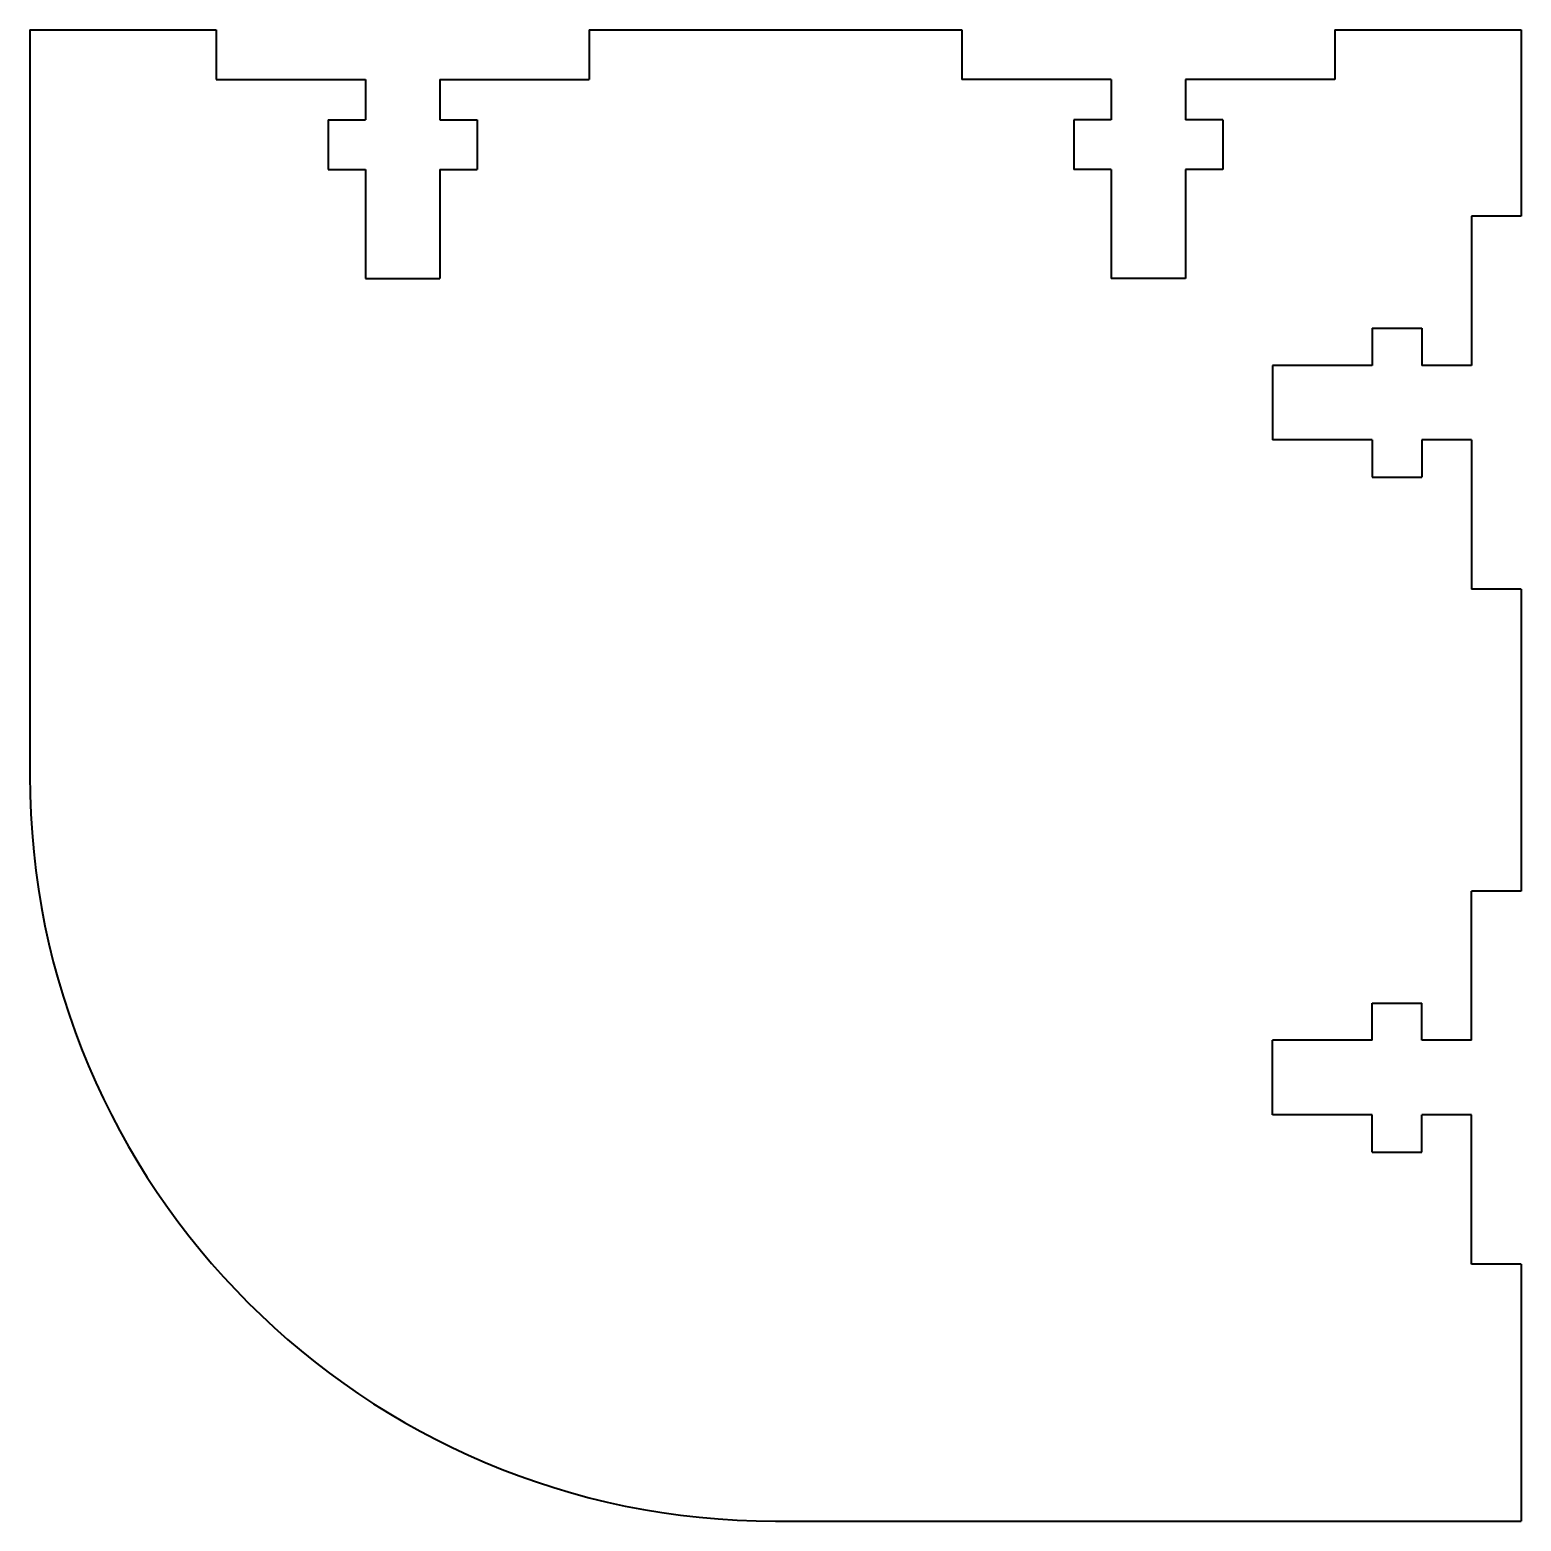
# Model space of a CAD drawing. Header units: inches. Extents: x -1.5 to 1.5, y -3 to 0.
import ezdxf

# ---------------------------------------------------------------- set-up
doc = ezdxf.new("R2010")
doc.units = ezdxf.units.IN
doc.header["$MEASUREMENT"] = 0
doc.layers.add('Visible', color=7, linetype='Continuous', lineweight=40)

msp = doc.modelspace()

# ---------------------------------------------------------------- linework, layer by layer
at = {"layer": 'Visible'}
for p, q in [((-1.5, 0, 0.117), (-1.125, 0, 0.117)), ((-1.5, 0, 0.117), (-1.5, -1.5, 0.117)), ((-1.125, 0, 0.117), (-1.125, -0.1, 0.117)), ((-0.375, 0, 0.117), (0.375, 0, 0.117)), ((-0.375, 0, 0.117), (-0.375, -0.1, 0.117)), ((0.375, 0, 0.117), (0.375, -0.1, 0.117)), ((1.125, 0, 0.117), (1.5, 0, 0.117)), ((1.125, 0, 0.117), (1.125, -0.1, 0.117)), ((1.5, 0, 0.117), (1.5, -0.375, 0.117)), ((-1.125, -0.1, 0.117), (-0.825, -0.1, 0.117)), ((-0.825, -0.1, 0.117), (-0.825, -0.1813, 0.117)), ((-0.675, -0.1, 0.117), (-0.375, -0.1, 0.117)), ((-0.675, -0.1, 0.117), (-0.675, -0.1813, 0.117)), ((0.675, -0.1, 0.117), (0.375, -0.1, 0.117)), ((0.675, -0.1, 0.117), (0.675, -0.1813, 0.117)), ((1.125, -0.1, 0.117), (0.825, -0.1, 0.117)), ((0.825, -0.1, 0.117), (0.825, -0.1813, 0.117)), ((-0.9, -0.1813, 0.117), (-0.9, -0.2813, 0.117)), ((-0.9, -0.1813, 0.117), (-0.825, -0.1813, 0.117)), ((-0.675, -0.1813, 0.117), (-0.6, -0.1813, 0.117)), ((-0.6, -0.1813, 0.117), (-0.6, -0.2813, 0.117)), ((0.6, -0.1813, 0.117), (0.6, -0.2813, 0.117)), ((0.675, -0.1813, 0.117), (0.6, -0.1813, 0.117)), ((0.9, -0.1813, 0.117), (0.825, -0.1813, 0.117)), ((0.9, -0.1813, 0.117), (0.9, -0.2813, 0.117)), ((-0.9, -0.2813, 0.117), (-0.825, -0.2813, 0.117)), ((-0.825, -0.2813, 0.117), (-0.825, -0.5, 0.117)), ((-0.675, -0.2813, 0.117), (-0.6, -0.2813, 0.117)), ((-0.675, -0.2813, 0.117), (-0.675, -0.5, 0.117)), ((0.675, -0.2813, 0.117), (0.6, -0.2813, 0.117)), ((0.675, -0.2813, 0.117), (0.675, -0.5, 0.117)), ((0.9, -0.2813, 0.117), (0.825, -0.2813, 0.117)), ((0.825, -0.2813, 0.117), (0.825, -0.5, 0.117)), ((1.4, -0.375, 0.117), (1.4, -0.675, 0.117)), ((1.5, -0.375, 0.117), (1.4, -0.375, 0.117)), ((-0.825, -0.5, 0.117), (-0.675, -0.5, 0.117)), ((0.825, -0.5, 0.117), (0.675, -0.5, 0.117)), ((1.2, -0.6, 0.117), (1.2, -0.675, 0.117)), ((1.2, -0.6, 0.117), (1.3, -0.6, 0.117)), ((1.3, -0.6, 0.117), (1.3, -0.675, 0.117)), ((1, -0.675, 0.117), (1, -0.825, 0.117)), ((1.2, -0.675, 0.117), (1, -0.675, 0.117)), ((1.4, -0.675, 0.117), (1.3, -0.675, 0.117)), ((1.2, -0.825, 0.117), (1, -0.825, 0.117)), ((1.2, -0.825, 0.117), (1.2, -0.9, 0.117)), ((1.4, -0.825, 0.117), (1.3, -0.825, 0.117)), ((1.3, -0.825, 0.117), (1.3, -0.9, 0.117)), ((1.4, -0.825, 0.117), (1.4, -1.125, 0.117)), ((1.2, -0.9, 0.117), (1.3, -0.9, 0.117)), ((1.5, -1.125, 0.117), (1.4, -1.125, 0.117)), ((1.5, -1.125, 0.117), (1.5, -1.7327, 0.117)), ((1.4, -2.0327, 0.117), (1.4, -1.7327, 0.117)), ((1.5, -1.7327, 0.117), (1.4, -1.7327, 0.117)), ((1.2, -2.0327, 0.117), (1.2, -1.9577, 0.117)), ((1.2, -1.9577, 0.117), (1.3, -1.9577, 0.117)), ((1.3, -2.0327, 0.117), (1.3, -1.9577, 0.117)), ((1, -2.1827, 0.117), (1, -2.0327, 0.117)), ((1.2, -2.0327, 0.117), (1, -2.0327, 0.117)), ((1.4, -2.0327, 0.117), (1.3, -2.0327, 0.117)), ((1.2, -2.1827, 0.117), (1, -2.1827, 0.117)), ((1.2, -2.2577, 0.117), (1.2, -2.1827, 0.117)), ((1.4, -2.1827, 0.117), (1.3, -2.1827, 0.117)), ((1.3, -2.2577, 0.117), (1.3, -2.1827, 0.117)), ((1.4, -2.4827, 0.117), (1.4, -2.1827, 0.117)), ((1.2, -2.2577, 0.117), (1.3, -2.2577, 0.117)), ((1.5, -2.4827, 0.117), (1.4, -2.4827, 0.117)), ((1.5, -2.4827, 0.117), (1.5, -3, 0.117)), ((0, -3, 0.117), (1.5, -3, 0.117))]:
    msp.add_line(p, q, dxfattribs=at)
msp.add_arc((0, -1.5, 0.117), 1.5, 180, 270, dxfattribs=at)

doc.saveas('drawing.dxf')
